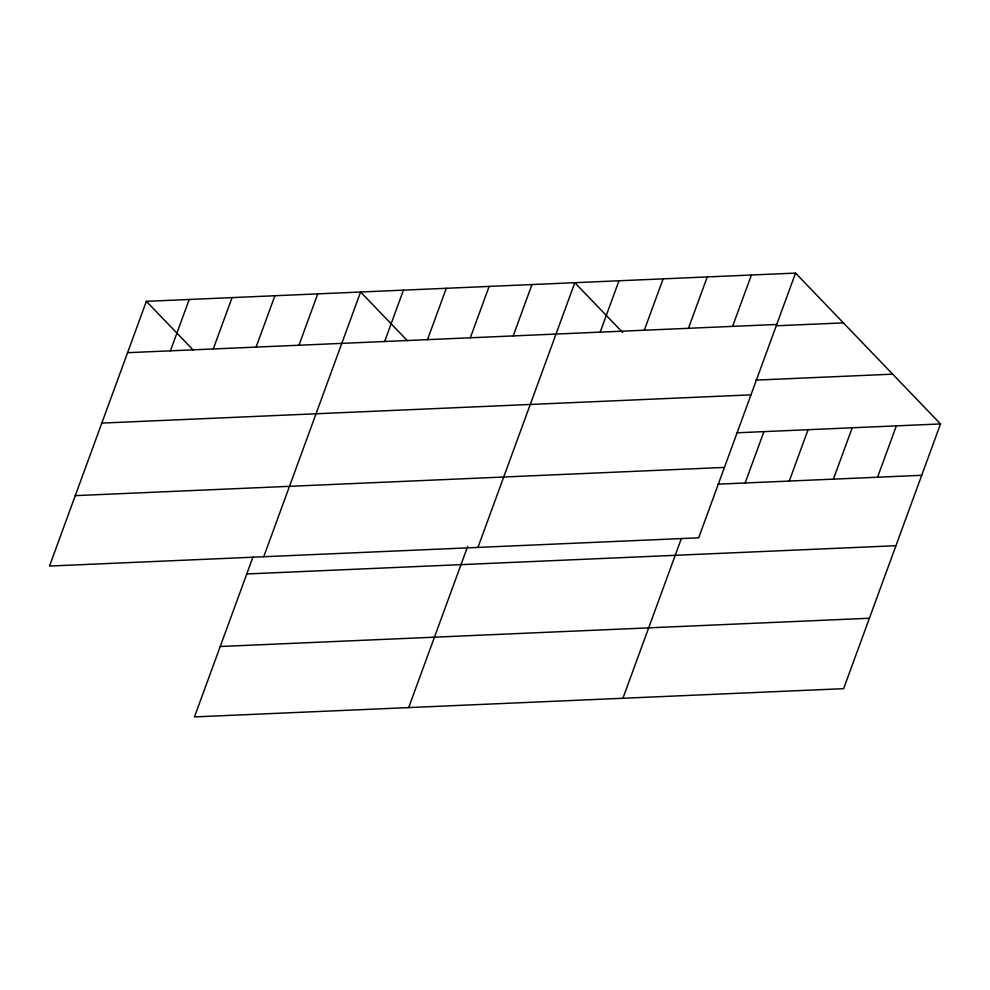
<?xml version="1.0" encoding="UTF-8"?>
<svg xmlns="http://www.w3.org/2000/svg" width="990" height="990" viewBox="0 0 990 990"><rect width="100%" height="100%" fill="white"/><g stroke="black" fill="none" stroke-linecap="round" stroke-linejoin="round"><path stroke-width="1.49" d="M146.371 301.331L49.5 566.057L698.668 537.817L795.539 273.091L146.371 301.331L193.174 350.027M170.429 350.819L189.226 299.463M213.271 348.963L232.068 297.606M256.113 347.094L274.911 295.738M298.955 345.238L317.753 293.869M252.957 557.048L194.461 716.909L843.629 688.669L940.5 423.943L795.539 273.091M263.724 556.739L360.595 292.013L407.397 340.709M384.652 341.5L403.45 290.144M427.494 339.644L446.292 288.288M470.337 337.776L489.134 286.419M513.191 335.919L531.976 284.563M408.684 707.59L467.701 546.319M477.947 547.421L574.819 282.695L622.661 332.479M600.175 332.133L618.973 280.776M644.317 330.214L663.114 278.858M688.458 328.296L707.256 276.94M732.6 326.378L751.398 275.022M622.908 698.272L681.405 538.412M745.136 482.984L763.921 431.628M789.277 481.066L808.075 429.71M833.419 479.148L852.217 427.779M877.561 477.229L896.358 425.861M127.586 352.688L776.742 324.46M776.408 325.784L843.381 322.876M755.667 380.123L892.658 374.171M101.809 423.101L750.977 394.861M736.523 432.816L940.5 423.943M75.265 495.644L724.433 467.416M717.738 484.172L921.702 475.299M246.77 573.952L895.938 545.713M220.226 646.495L869.393 618.255"/></g></svg>
